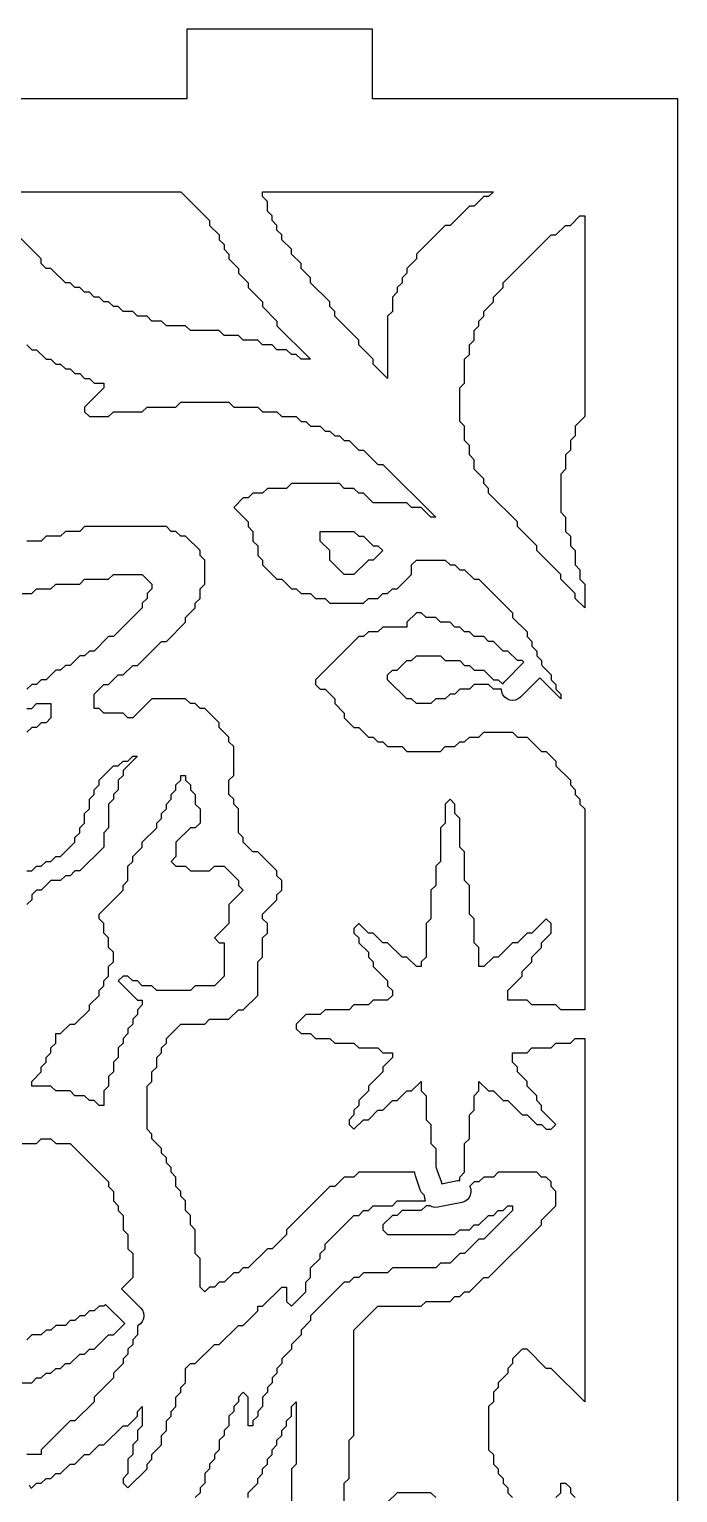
# Model space of a CAD drawing. Header units: millimetres. Extents: x 10 to 410, y 18 to 283.
# Drawn here: x 45.4 to 73.3, y 84 to 147 of the extents above; entities that cross this region are included whole.
import ezdxf

# ---------------------------------------------------------------- set-up
doc = ezdxf.new("R2010")
doc.units = ezdxf.units.MM
doc.layers.add('CUT', color=1, linetype='Continuous')

msp = doc.modelspace()

# ---------------------------------------------------------------- linework, layer by layer
at = {"layer": 'CUT'}
for points in [[(52.134, 147), (52.134, 144), (31.134, 144), (31.134, 147), (23.134, 147), (23.134, 144), (10, 144), (10, 24), (23.134, 24), (23.134, 21), (31.134, 21), (31.134, 24), (52.134, 24), (52.134, 21), (60.134, 21), (60.134, 24), (73.2679, 24), (73.2679, 144), (60.134, 144), (60.134, 147)], [(60.160122, 132.588235), (60.160122, 132.794118), (59.539134, 133.411765), (59.539134, 133.617647), (58.504154, 134.647059), (58.504154, 134.852941), (58.297158, 135.058824), (58.297158, 135.264706), (57.469174, 136.088235), (57.469174, 136.294118), (57.055181, 136.705882), (57.055181, 136.911765), (56.641189, 137.323529), (56.641189, 137.529412), (56.227197, 137.941176), (56.227197, 138.147059), (56.020201, 138.352941), (56.020201, 138.558824), (55.813205, 138.764706), (55.813205, 138.970588), (55.606209, 139.176471), (55.606209, 139.588235), (55.399213, 139.794118), (55.399213, 140), (65.335024, 140), (65.128028, 139.794118), (64.921032, 139.794118), (64.50704, 139.382353), (64.300044, 139.382353), (63.472059, 138.558824), (63.265063, 138.558824), (62.023087, 137.323529), (62.023087, 137.117647), (61.609095, 136.705882), (61.609095, 136.5), (61.402099, 136.294118), (61.402099, 136.088235), (61.195103, 135.882353), (61.195103, 135.676471), (60.988107, 135.470588), (60.988107, 134.852941), (60.781111, 134.647059), (60.781111, 131.970588)], [(69.267949, 122.088235), (68.853957, 122.5), (68.853957, 122.705882), (68.232969, 123.323529), (68.232969, 123.529412), (67.197989, 124.558824), (67.197989, 124.764706), (66.370004, 125.588235), (66.370004, 125.794118), (65.128028, 127.029412), (65.128028, 127.235294), (64.921032, 127.441176), (64.921032, 127.647059), (64.50704, 128.058824), (64.50704, 128.470588), (64.300044, 128.676471), (64.300044, 129.088235), (64.093048, 129.294118), (64.093048, 129.911765), (63.886052, 130.117647), (63.886052, 131.558824), (64.093048, 131.764706), (64.093048, 132.794118), (64.300044, 133), (64.300044, 133.411765), (64.50704, 133.617647), (64.50704, 134.029412), (64.714036, 134.235294), (64.714036, 134.441176), (64.921032, 134.647059), (64.921032, 134.852941), (65.335024, 135.264706), (65.335024, 135.470588), (65.749016, 135.882353), (65.749016, 136.088235), (67.818977, 138.147059), (68.025973, 138.147059), (68.439965, 138.558824), (68.646961, 138.558824), (69.060953, 138.970588), (69.267949, 138.970588), (69.267949, 130.323529), (68.853957, 129.911765), (68.853957, 129.5), (68.646961, 129.294118), (68.646961, 128.882353), (68.439965, 128.676471), (68.439965, 128.058824), (68.232969, 127.852941), (68.232969, 126.205882), (68.439965, 126), (68.439965, 125.382353), (68.646961, 125.176471), (68.646961, 124.764706), (68.853957, 124.558824), (68.853957, 123.941176), (69.060953, 123.735294), (69.060953, 123.323529), (69.267949, 123.117647)], [(60.160122, 124.147059), (59.953126, 124.147059), (59.332138, 123.529412), (58.918146, 123.529412), (58.297158, 124.147059), (58.297158, 124.558824), (57.883166, 124.970588), (57.883166, 125.382353), (59.332138, 125.382353), (59.539134, 125.176471), (59.74613, 125.176471), (60.160122, 124.764706), (60.367118, 124.764706), (60.574114, 124.558824)], [(54.364233, 110.352941), (54.364233, 110.147059), (54.571229, 109.941176), (53.95024, 109.323529), (53.95024, 108.5), (53.329252, 107.882353), (53.536248, 107.676471), (53.743244, 107.676471), (53.743244, 106.235294), (53.329252, 105.823529), (52.501268, 105.823529), (52.294272, 105.617647), (50.845299, 105.617647), (50.638303, 105.823529), (50.224311, 105.823529), (50.017315, 106.029412), (49.810319, 106.029412), (49.603323, 106.235294), (49.396327, 106.235294), (49.189331, 106.029412), (50.017315, 105.205882), (50.224311, 105.205882), (50.224311, 105), (50.017315, 104.794118), (50.017315, 104.588235), (49.810319, 104.382353), (49.810319, 104.176471), (49.603323, 103.970588), (49.603323, 103.764706), (49.396327, 103.558824), (49.396327, 103.352941), (49.189331, 103.147059), (49.189331, 102.735294), (48.982335, 102.529412), (48.982335, 102.117647), (48.775339, 101.911765), (48.775339, 101.5), (48.568343, 101.294118), (48.568343, 100.676471), (48.361347, 100.676471), (48.154351, 100.882353), (47.947355, 100.882353), (47.740358, 101.088235), (47.326366, 101.088235), (47.11937, 101.294118), (46.498382, 101.294118), (46.291386, 101.5), (45.463402, 101.5), (45.463402, 101.705882), (45.877394, 102.117647), (45.877394, 102.323529), (46.08439, 102.529412), (46.08439, 102.735294), (46.291386, 102.941176), (46.291386, 103.147059), (46.498382, 103.352941), (46.498382, 103.764706), (46.705378, 103.764706), (47.11937, 104.176471), (47.326366, 104.176471), (47.947355, 104.794118), (47.947355, 105), (48.361347, 105.411765), (48.361347, 105.617647), (48.568343, 105.823529), (48.568343, 106.029412), (48.775339, 106.235294), (48.775339, 106.647059), (48.982335, 106.852941), (48.982335, 107.264706), (48.775339, 107.470588), (48.775339, 107.882353), (48.568343, 108.088235), (48.568343, 108.5), (48.361347, 108.705882), (48.361347, 108.911765), (49.396327, 109.941176), (49.396327, 110.147059), (49.603323, 110.352941), (49.603323, 110.970588), (49.810319, 111.176471), (49.810319, 111.382353), (50.224311, 111.794118), (50.224311, 112), (50.845299, 112.617647), (50.845299, 112.823529), (51.052296, 113.029412), (51.052296, 113.235294), (51.259292, 113.441176), (51.259292, 113.647059), (51.466288, 113.852941), (51.466288, 114.058824), (51.673284, 114.264706), (51.673284, 114.470588), (51.88028, 114.676471), (51.88028, 114.882353), (52.087276, 114.882353), (52.087276, 114.676471), (52.294272, 114.470588), (52.294272, 114.264706), (52.501268, 114.058824), (52.501268, 113.647059), (52.708264, 113.441176), (52.708264, 112.823529), (52.501268, 112.617647), (52.294272, 112.617647), (51.673284, 112), (51.673284, 111.382353), (51.466288, 111.176471), (51.673284, 110.970588), (52.087276, 110.970588), (52.294272, 110.764706), (53.122256, 110.764706), (53.329252, 110.970588), (53.743244, 110.970588)]]:
    msp.add_lwpolyline(points, close=True, dxfattribs=at)
for points in [[(43.393441, 140), (51.88028, 140), (53.122256, 138.764706), (53.122256, 138.558824), (53.536248, 138.147059), (53.536248, 137.941176), (53.743244, 137.735294), (53.743244, 137.529412), (53.95024, 137.323529), (53.95024, 137.117647), (54.364233, 136.705882), (54.364233, 136.5), (54.778225, 136.088235), (54.778225, 135.882353), (55.399213, 135.264706), (55.399213, 135.058824), (56.020201, 134.441176), (56.020201, 134.235294), (57.469174, 132.794118), (57.055181, 132.794118), (56.848185, 133), (56.641189, 133), (56.434193, 133.205882), (56.020201, 133.205882), (55.813205, 133.411765), (55.399213, 133.411765), (55.192217, 133.617647), (54.571229, 133.617647), (54.364233, 133.823529), (53.743244, 133.823529), (53.536248, 134.029412), (52.294272, 134.029412), (52.087276, 134.235294), (51.259292, 134.235294), (51.052296, 134.441176), (50.638303, 134.441176), (50.431307, 134.647059), (50.017315, 134.647059), (49.810319, 134.852941), (49.396327, 134.852941), (49.189331, 135.058824), (48.982335, 135.058824), (48.775339, 135.264706), (48.568343, 135.264706), (48.361347, 135.470588), (48.154351, 135.470588), (47.947355, 135.676471), (47.740358, 135.676471), (47.533362, 135.882353), (47.326366, 135.882353), (47.11937, 136.088235), (46.912374, 136.088235), (46.291386, 136.705882), (46.08439, 136.705882), (45.877394, 136.911765), (45.877394, 137.117647), (43.807433, 139.176471)], [(45.256406, 133.411765), (45.463402, 133.205882), (45.670398, 133.205882), (46.08439, 132.794118), (46.291386, 132.794118), (46.498382, 132.588235), (46.705378, 132.588235), (46.912374, 132.382353), (47.11937, 132.382353), (47.326366, 132.176471), (47.533362, 132.176471), (47.740358, 131.970588), (47.947355, 131.970588), (48.154351, 131.764706), (48.568343, 131.764706), (48.568343, 131.558824), (47.740358, 130.735294), (47.740358, 130.529412), (47.947355, 130.323529), (48.775339, 130.323529), (48.982335, 130.529412), (50.224311, 130.529412), (50.431307, 130.735294), (51.673284, 130.735294), (51.88028, 130.941176), (53.95024, 130.941176), (54.157236, 130.735294), (55.192217, 130.735294), (55.399213, 130.529412), (56.020201, 130.529412), (56.227197, 130.323529), (56.848185, 130.323529), (57.055181, 130.117647), (57.262177, 130.117647), (57.469174, 129.911765), (57.883166, 129.911765), (58.090162, 129.705882), (58.297158, 129.705882), (58.504154, 129.5), (58.71115, 129.5), (58.918146, 129.294118), (59.125142, 129.294118), (59.539134, 128.882353), (59.74613, 128.882353), (60.367118, 128.264706), (60.574114, 128.264706), (62.851071, 126), (62.644075, 126), (62.230083, 126.411765), (61.816091, 126.411765), (61.609095, 126.617647), (60.160122, 126.617647), (59.74613, 127.029412), (59.539134, 127.029412), (59.332138, 127.235294), (58.918146, 127.235294), (58.71115, 127.441176), (56.641189, 127.441176), (56.434193, 127.235294), (55.606209, 127.235294), (55.399213, 127.029412), (54.985221, 127.029412), (54.778225, 126.823529), (54.571229, 126.823529), (54.157236, 126.411765), (54.778225, 125.794118), (54.778225, 125.588235), (54.985221, 125.382353), (54.985221, 124.970588), (55.192217, 124.764706), (55.192217, 124.352941), (55.399213, 124.147059), (55.399213, 123.941176), (56.020201, 123.323529), (56.227197, 123.323529), (56.641189, 122.911765), (56.848185, 122.911765), (57.055181, 122.705882), (57.469174, 122.705882), (57.67617, 122.5), (58.090162, 122.5), (58.297158, 122.294118), (59.74613, 122.294118), (59.953126, 122.5), (60.367118, 122.5), (60.574114, 122.705882), (60.781111, 122.705882), (60.988107, 122.911765), (61.195103, 122.911765), (61.816091, 123.529412), (61.816091, 123.941176), (62.023087, 124.147059), (63.265063, 124.147059), (63.472059, 123.941176), (63.679055, 123.941176), (63.886052, 123.735294), (64.093048, 123.735294), (64.50704, 123.323529), (64.714036, 123.323529), (66.163008, 121.882353), (66.163008, 121.676471), (66.783996, 121.058824), (66.783996, 120.852941), (66.990992, 120.647059), (66.990992, 120.441176), (67.197989, 120.235294), (67.197989, 120.029412), (67.404985, 119.823529), (67.404985, 119.649144), (67.427462, 119.595291), (67.818977, 119.205882), (67.818977, 119), (68.025973, 118.794118), (68.025973, 118.588235), (68.232969, 118.382353), (68.232969, 118.176471), (67.326851, 119.077713), (66.503334, 118.249741), (66.404129, 118.173192), (66.288492, 118.124928), (66.164303, 118.108237), (66.040026, 118.124257), (65.92413, 118.171897), (65.824514, 118.24791), (65.747965, 118.347115), (65.699701, 118.462752), (65.68301, 118.586941), (65.683177, 118.588235), (65.335024, 118.588235), (65.128028, 118.794118), (64.50704, 118.794118), (64.300044, 118.588235), (63.886052, 118.588235), (63.679055, 118.382353), (63.472059, 118.382353), (63.265063, 118.176471), (62.851071, 118.176471), (62.644075, 117.970588), (62.023087, 117.970588), (61.816091, 118.176471), (61.609095, 118.176471), (60.781111, 119), (60.781111, 119.205882), (60.988107, 119.411765), (61.195103, 119.411765), (61.609095, 119.823529), (61.816091, 119.823529), (62.023087, 120.029412), (63.058067, 120.029412), (63.265063, 119.823529), (63.886052, 119.823529), (64.093048, 119.617647), (64.300044, 119.617647), (64.50704, 119.411765), (64.921032, 119.411765), (65.335024, 119), (65.54202, 119), (65.737724, 118.805349), (65.74667, 118.827113), (65.822683, 118.92673), (66.6462, 119.754702), (66.577, 119.823529), (66.370004, 119.823529), (65.956012, 120.235294), (65.749016, 120.235294), (65.335024, 120.647059), (65.128028, 120.647059), (64.921032, 120.852941), (64.50704, 120.852941), (64.300044, 121.058824), (64.093048, 121.058824), (63.886052, 121.264706), (63.679055, 121.264706), (63.472059, 121.470588), (63.058067, 121.470588), (62.851071, 121.676471), (62.437079, 121.676471), (62.230083, 121.882353), (62.023087, 121.882353), (61.609095, 121.470588), (61.609095, 121.264706), (60.574114, 121.264706), (60.367118, 121.058824), (59.953126, 121.058824), (59.74613, 120.852941), (59.539134, 120.852941), (57.67617, 119), (57.67617, 118.794118), (57.883166, 118.588235), (58.090162, 118.588235), (58.504154, 118.176471), (58.504154, 117.970588), (58.918146, 117.558824), (58.918146, 117.352941), (59.332138, 116.941176), (59.539134, 116.941176), (59.953126, 116.529412), (60.160122, 116.529412), (60.367118, 116.323529), (60.574114, 116.323529), (60.781111, 116.117647), (61.402099, 116.117647), (61.609095, 115.911765), (63.058067, 115.911765), (63.265063, 116.117647), (63.679055, 116.117647), (63.886052, 116.323529), (64.093048, 116.323529), (64.300044, 116.529412), (64.714036, 116.529412), (64.921032, 116.735294), (66.163008, 116.735294), (66.370004, 116.529412), (66.783996, 116.529412), (67.404985, 115.911765), (67.611981, 115.911765), (68.025973, 115.5), (68.025973, 115.294118), (68.646961, 114.676471), (68.646961, 114.470588), (68.853957, 114.264706), (68.853957, 114.058824), (69.060953, 113.852941), (69.060953, 113.647059), (69.267949, 113.441176), (69.267949, 104.794118), (68.232969, 104.794118), (68.025973, 105), (66.990992, 105), (66.783996, 105.205882), (65.956012, 105.205882), (65.956012, 105.617647), (66.577, 106.235294), (66.577, 106.441176), (66.990992, 106.852941), (66.990992, 107.058824), (67.404985, 107.470588), (67.404985, 107.676471), (67.818977, 108.088235), (67.818977, 108.5), (67.611981, 108.705882), (66.990992, 108.088235), (66.783996, 108.088235), (66.370004, 107.676471), (66.163008, 107.676471), (65.54202, 107.058824), (65.335024, 107.058824), (64.921032, 106.647059), (64.714036, 106.647059), (64.714036, 107.470588), (64.50704, 107.676471), (64.50704, 108.705882), (64.300044, 108.911765), (64.300044, 110.147059), (64.093048, 110.352941), (64.093048, 111.588235), (63.886052, 111.794118), (63.886052, 113.029412), (63.679055, 113.235294), (63.679055, 113.647059), (63.472059, 113.852941), (63.265063, 113.647059), (63.265063, 112.823529), (63.058067, 112.617647), (63.058067, 111.176471), (62.851071, 110.970588), (62.851071, 110.147059), (62.644075, 109.941176), (62.644075, 108.705882), (62.437079, 108.5), (62.437079, 107.058824), (62.230083, 106.852941), (62.230083, 106.647059), (62.023087, 106.647059), (61.609095, 107.058824), (61.402099, 107.058824), (60.781111, 107.676471), (60.574114, 107.676471), (60.160122, 108.088235), (59.953126, 108.088235), (59.539134, 108.5), (59.332138, 108.294118), (59.332138, 108.088235), (59.539134, 107.882353), (59.539134, 107.676471), (59.953126, 107.264706), (59.953126, 107.058824), (60.160122, 106.852941), (60.160122, 106.647059), (60.781111, 106.029412), (60.781111, 105.823529), (60.988107, 105.617647), (60.988107, 105.411765), (60.781111, 105.205882), (60.160122, 105.205882), (59.953126, 105), (59.332138, 105), (59.125142, 104.794118), (58.090162, 104.794118), (57.883166, 104.588235), (57.262177, 104.588235), (56.848185, 104.176471), (56.848185, 103.970588), (57.055181, 103.764706), (57.469174, 103.764706), (57.67617, 103.558824), (58.297158, 103.558824), (58.504154, 103.352941), (59.332138, 103.352941), (59.539134, 103.147059), (60.367118, 103.147059), (60.574114, 102.941176), (60.988107, 102.941176), (60.988107, 102.735294), (60.574114, 102.323529), (60.574114, 102.117647), (59.953126, 101.5), (59.953126, 101.294118), (59.539134, 100.882353), (59.539134, 100.676471), (59.332138, 100.470588), (59.332138, 100.264706), (59.125142, 100.058824), (59.125142, 99.852941), (59.332138, 99.647059), (59.74613, 100.058824), (59.953126, 100.058824), (60.367118, 100.470588), (60.574114, 100.470588), (60.988107, 100.882353), (61.195103, 100.882353), (61.609095, 101.294118), (61.816091, 101.294118), (62.230083, 101.705882), (62.230083, 101.294118), (62.437079, 101.088235), (62.437079, 100.058824), (62.644075, 99.852941), (62.644075, 99.029412), (62.851071, 98.823529), (62.851071, 98.030603), (62.891604, 97.948414), (63.094748, 97.349992), (63.10382, 97.304388), (63.792403, 97.441364), (63.886052, 97.447503), (63.886052, 97.588235), (64.093048, 97.794118), (64.093048, 99.029412), (64.300044, 99.235294), (64.300044, 100.264706), (64.50704, 100.470588), (64.50704, 101.088235), (64.714036, 101.294118), (64.714036, 101.705882), (65.128028, 101.294118), (65.335024, 101.294118), (65.749016, 100.882353), (65.956012, 100.882353), (66.577, 100.264706), (66.783996, 100.264706), (67.197989, 99.852941), (67.404985, 99.852941), (67.611981, 99.647059), (67.818977, 99.647059), (68.025973, 99.852941), (67.404985, 100.470588), (67.404985, 100.676471), (67.197989, 100.882353), (67.197989, 101.088235), (66.783996, 101.5), (66.783996, 101.705882), (66.370004, 102.117647), (66.370004, 102.323529), (66.163008, 102.529412), (66.163008, 102.941176), (66.783996, 102.941176), (66.990992, 103.147059), (67.818977, 103.147059), (68.025973, 103.352941), (68.646961, 103.352941), (68.853957, 103.558824), (69.267949, 103.558824), (69.267949, 87.911765), (67.818977, 89.352941), (67.611981, 89.352941), (66.783996, 90.176471), (66.577, 90.176471), (66.163008, 89.764706), (66.163008, 89.558824), (65.956012, 89.352941), (65.956012, 89.147059), (65.54202, 88.735294), (65.54202, 88.529412), (65.335024, 88.323529), (65.335024, 87.911765), (65.128028, 87.705882), (65.128028, 85.852941), (65.335024, 85.647059), (65.335024, 85.235294), (65.54202, 85.029412), (65.54202, 84.823529), (65.749016, 84.617647), (65.749016, 84.411765), (65.956012, 84.205882), (65.956012, 84), (66.163008, 83.794118)], [(45.358341, 84.337932), (45.405981, 84.222036), (45.408063, 84.205882), (45.463402, 84.205882), (45.670398, 84.411765), (45.877394, 84.411765), (46.08439, 84.617647), (46.291386, 84.617647), (46.498382, 84.823529), (46.705378, 84.823529), (47.11937, 85.235294), (47.326366, 85.235294), (47.740358, 85.647059), (47.947355, 85.647059), (48.361347, 86.058824), (48.568343, 86.058824), (49.396327, 86.882353), (49.603323, 86.882353), (50.017315, 87.294118), (50.017315, 87.5), (50.224311, 87.705882), (50.224311, 86.882353), (50.017315, 86.676471), (50.017315, 86.264706), (49.810319, 86.058824), (49.810319, 85.647059), (49.603323, 85.441176), (49.603323, 84.823529), (49.396327, 84.617647), (49.396327, 84.411765), (49.603323, 84.205882), (50.431307, 85.029412), (50.431307, 85.235294), (50.638303, 85.441176), (50.638303, 85.647059), (51.052296, 86.058824), (51.052296, 86.470588), (51.259292, 86.676471), (51.259292, 87.088235), (51.466288, 87.294118), (51.466288, 87.5), (51.673284, 87.705882), (51.673284, 88.117647), (51.88028, 88.323529), (51.88028, 88.529412), (52.087276, 88.735294), (52.087276, 89.352941), (52.294272, 89.558824), (52.501268, 89.558824), (53.329252, 90.382353), (53.536248, 90.382353), (54.364233, 91.205882), (54.571229, 91.205882), (55.192217, 91.823529), (55.192217, 92.029412), (55.399213, 92.029412), (56.227197, 92.852941), (56.434193, 92.852941), (56.434193, 92.235294), (56.641189, 92.029412), (57.262177, 92.647059), (57.262177, 93.058824), (57.469174, 93.264706), (57.469174, 93.676471), (57.883166, 94.088235), (57.883166, 94.294118), (58.090162, 94.5), (58.090162, 94.705882), (59.332138, 95.941176), (59.539134, 95.941176), (59.74613, 96.147059), (59.953126, 96.147059), (60.160122, 96.352941), (60.988107, 96.352941), (61.195103, 96.558824), (62.418395, 96.558824), (62.380295, 96.671057), (62.372099, 96.796094), (62.373223, 96.801748), (62.323741, 96.83481), (62.241121, 96.929018), (62.185698, 97.0414), (61.982554, 97.639822), (61.958107, 97.762719), (61.960165, 97.794118), (59.539134, 97.794118), (59.332138, 97.588235), (58.918146, 97.588235), (58.504154, 97.176471), (58.297158, 97.176471), (56.434193, 95.323529), (56.434193, 95.117647), (55.813205, 94.5), (55.606209, 94.5), (54.778225, 93.676471), (54.571229, 93.676471), (54.364233, 93.470588), (54.157236, 93.470588), (53.743244, 93.058824), (53.536248, 93.058824), (53.329252, 92.852941), (53.122256, 92.852941), (52.91526, 92.647059), (52.708264, 92.852941), (52.708264, 94.088235), (52.501268, 94.294118), (52.501268, 95.323529), (52.294272, 95.529412), (52.294272, 95.941176), (52.087276, 96.147059), (52.087276, 96.558824), (51.88028, 96.764706), (51.88028, 96.970588), (51.673284, 97.176471), (51.673284, 97.588235), (51.466288, 97.794118), (51.466288, 98), (51.259292, 98.205882), (51.259292, 98.411765), (51.052296, 98.617647), (51.052296, 98.823529), (50.638303, 99.235294), (50.638303, 99.441176), (50.431307, 99.647059), (50.431307, 101.5), (50.638303, 101.705882), (50.638303, 102.117647), (50.845299, 102.323529), (50.845299, 102.735294), (51.052296, 102.941176), (51.052296, 103.147059), (51.259292, 103.352941), (51.259292, 103.558824), (51.88028, 104.176471), (52.91526, 104.176471), (53.122256, 104.382353), (53.95024, 104.382353), (54.364233, 104.794118), (54.571229, 104.794118), (55.192217, 105.411765), (55.192217, 106.852941), (55.399213, 107.058824), (55.399213, 107.882353), (55.606209, 108.088235), (55.606209, 108.5), (55.399213, 108.705882), (55.399213, 108.911765), (56.020201, 109.529412), (56.020201, 109.735294), (56.227197, 109.941176), (56.227197, 110.352941), (56.020201, 110.558824), (56.020201, 110.764706), (55.192217, 111.588235), (54.985221, 111.588235), (54.571229, 112), (54.571229, 112.205882), (54.364233, 112.411765), (54.364233, 113.441176), (54.157236, 113.647059), (54.157236, 113.852941), (53.95024, 114.058824), (53.95024, 114.676471), (54.157236, 114.882353), (54.157236, 116.117647), (53.95024, 116.323529), (53.95024, 116.529412), (53.536248, 116.941176), (53.536248, 117.147059), (52.91526, 117.764706), (52.708264, 117.764706), (52.501268, 117.970588), (52.294272, 117.970588), (52.087276, 118.176471), (50.638303, 118.176471), (49.810319, 117.352941), (49.603323, 117.352941), (49.396327, 117.558824), (48.568343, 117.558824), (48.361347, 117.764706), (48.154351, 117.764706), (48.154351, 118.382353), (48.568343, 118.794118), (48.775339, 118.794118), (49.189331, 119.205882), (49.396327, 119.205882), (49.810319, 119.617647), (50.017315, 119.617647), (51.052296, 120.647059), (51.259292, 120.647059), (52.087276, 121.470588), (52.087276, 121.676471), (52.501268, 122.088235), (52.501268, 122.294118), (52.708264, 122.5), (52.708264, 122.911765), (52.91526, 123.117647), (52.91526, 124.147059), (52.708264, 124.352941), (52.708264, 124.558824), (52.087276, 125.176471), (51.88028, 125.176471), (51.673284, 125.382353), (51.466288, 125.382353), (51.259292, 125.588235), (47.740358, 125.588235), (47.533362, 125.382353), (46.912374, 125.382353), (46.705378, 125.176471), (46.08439, 125.176471), (45.877394, 124.970588), (45.256406, 124.970588)], [(45.04941, 122.705882), (45.463402, 122.705882), (45.670398, 122.911765), (46.291386, 122.911765), (46.498382, 123.117647), (47.533362, 123.117647), (47.740358, 123.323529), (48.775339, 123.323529), (48.982335, 123.529412), (50.224311, 123.529412), (50.638303, 123.117647), (50.638303, 122.911765), (50.431307, 122.705882), (50.431307, 122.5), (50.224311, 122.294118), (50.224311, 122.088235), (48.982335, 120.852941), (48.775339, 120.852941), (48.154351, 120.235294), (47.947355, 120.235294), (47.740358, 120.029412), (47.533362, 120.029412), (47.11937, 119.617647), (46.912374, 119.617647), (46.705378, 119.411765), (46.498382, 119.411765), (46.08439, 119), (45.877394, 119), (45.670398, 118.794118), (45.463402, 118.794118), (45.256406, 118.588235)], [(45.256406, 117.764706), (45.463402, 117.764706), (45.670398, 117.970588), (46.291386, 117.970588), (46.291386, 117.352941), (46.08439, 117.147059), (45.877394, 117.147059), (45.670398, 116.941176), (45.463402, 116.941176), (45.256406, 116.735294)], [(45.256406, 110.764706), (45.463402, 110.764706), (45.670398, 110.970588), (45.877394, 110.970588), (46.08439, 111.176471), (46.291386, 111.176471), (46.498382, 111.382353), (46.705378, 111.382353), (47.326366, 112), (47.326366, 112.205882), (47.533362, 112.411765), (47.533362, 112.617647), (47.740358, 112.823529), (47.740358, 113.235294), (47.947355, 113.441176), (47.947355, 113.852941), (48.154351, 114.058824), (48.154351, 114.264706), (48.361347, 114.470588), (48.361347, 114.676471), (48.982335, 115.294118), (49.189331, 115.294118), (49.396327, 115.5), (49.603323, 115.5), (49.810319, 115.705882), (50.017315, 115.705882), (49.396327, 115.088235), (49.396327, 114.882353), (49.189331, 114.676471), (49.189331, 114.264706), (48.982335, 114.058824), (48.982335, 113.852941), (48.775339, 113.647059), (48.775339, 112.617647), (48.568343, 112.411765), (48.568343, 111.794118), (47.533362, 110.764706), (47.326366, 110.764706), (47.11937, 110.558824), (46.912374, 110.558824), (46.705378, 110.352941), (46.291386, 110.352941), (45.877394, 109.941176), (45.670398, 109.941176), (45.463402, 109.735294), (45.463402, 109.529412), (45.256406, 109.323529)], [(45.04941, 99.029412), (45.670398, 99.029412), (45.877394, 99.235294), (46.291386, 99.235294), (46.498382, 99.029412), (47.11937, 99.029412), (48.775339, 97.382353), (48.775339, 97.176471), (48.982335, 96.970588), (48.982335, 96.558824), (49.189331, 96.352941), (49.189331, 96.147059), (49.396327, 95.941176), (49.396327, 95.323529), (49.603323, 95.117647), (49.603323, 94.5), (49.810319, 94.294118), (49.810319, 93.264706), (49.327127, 92.784114), (50.150645, 91.956142), (50.226657, 91.856525), (50.274297, 91.740629), (50.290317, 91.616352), (50.273627, 91.492164), (50.225362, 91.376527), (50.148814, 91.277322), (50.049197, 91.201309), (50.017315, 91.188204), (50.017315, 90.794118), (49.810319, 90.588235), (49.810319, 90.382353), (49.603323, 90.176471), (49.603323, 89.970588), (49.396327, 89.764706), (49.396327, 89.558824), (48.982335, 89.147059), (48.982335, 88.941176), (48.154351, 88.117647), (48.154351, 87.911765), (47.326366, 87.088235), (47.11937, 87.088235), (45.877394, 85.852941), (45.877394, 85.647059), (45.256406, 85.647059)], [(58.918146, 82.970588), (58.918146, 84.411765), (59.125142, 84.617647), (59.125142, 86.264706), (59.332138, 86.470588), (59.332138, 91), (60.367118, 92.029412), (62.230083, 92.029412), (62.437079, 92.235294), (63.472059, 92.235294), (63.679055, 92.441176), (63.886052, 92.441176), (64.093048, 92.647059), (64.300044, 92.647059), (64.921032, 93.264706), (65.128028, 93.264706), (67.404985, 95.529412), (67.404985, 95.735294), (68.025973, 96.352941), (68.025973, 96.970588), (67.818977, 97.176471), (67.818977, 97.382353), (67.611981, 97.588235), (67.404985, 97.588235), (67.197989, 97.794118), (65.54202, 97.794118), (65.335024, 97.588235), (64.921032, 97.588235), (64.714036, 97.382353), (64.50704, 97.382353), (64.312536, 97.188896), (64.316548, 97.182892), (64.356827, 97.064237), (64.365024, 96.9392), (64.34058, 96.816302), (64.28516, 96.703919), (64.202542, 96.609709), (64.098355, 96.540092), (63.9797, 96.499812), (62.94472, 96.29393), (62.819683, 96.285733), (62.696785, 96.310178), (62.610067, 96.352941), (62.437079, 96.352941), (62.230083, 96.147059), (61.402099, 96.147059), (61.195103, 95.941176), (60.988107, 95.941176), (60.574114, 95.529412), (60.574114, 95.323529), (60.781111, 95.117647), (63.679055, 95.117647), (63.886052, 95.323529), (64.300044, 95.323529), (64.50704, 95.529412), (64.714036, 95.529412), (65.128028, 95.941176), (65.335024, 95.941176), (65.54202, 96.147059), (65.749016, 96.147059), (65.956012, 96.352941), (66.163008, 96.352941), (66.163008, 96.147059), (64.921032, 94.911765), (64.714036, 94.911765), (64.093048, 94.294118), (63.886052, 94.294118), (63.472059, 93.882353), (63.058067, 93.882353), (62.851071, 93.676471), (60.988107, 93.676471), (60.781111, 93.470588), (59.74613, 93.470588), (59.539134, 93.264706), (59.332138, 93.264706), (59.125142, 93.058824), (58.918146, 93.058824), (57.469174, 91.617647), (57.469174, 91.411765), (57.055181, 91), (57.055181, 90.794118), (56.641189, 90.382353), (56.641189, 90.176471), (56.227197, 89.764706), (56.227197, 89.558824), (56.020201, 89.352941), (56.020201, 89.147059), (55.813205, 88.941176), (55.813205, 88.735294), (55.606209, 88.529412), (55.606209, 88.323529), (55.399213, 88.117647), (55.399213, 87.705882), (55.192217, 87.5), (55.192217, 87.294118), (54.985221, 87.088235), (54.985221, 86.882353), (54.778225, 86.882353), (54.778225, 88.117647), (54.571229, 88.323529), (54.364233, 88.117647), (54.364233, 87.911765), (54.157236, 87.705882), (54.157236, 87.5), (53.95024, 87.294118), (53.95024, 86.882353), (53.743244, 86.676471), (53.743244, 86.470588), (53.536248, 86.264706), (53.536248, 85.852941), (53.329252, 85.647059), (53.329252, 85.441176), (53.122256, 85.235294), (53.122256, 85.029412), (52.91526, 84.823529), (52.91526, 84.411765), (52.708264, 84.205882), (52.708264, 84), (52.501268, 83.794118)], [(45.04941, 88.735294), (45.463402, 88.735294), (45.670398, 88.941176), (45.877394, 88.941176), (46.08439, 89.147059), (46.291386, 89.147059), (46.498382, 89.352941), (46.705378, 89.352941), (46.912374, 89.558824), (47.11937, 89.558824), (47.533362, 89.970588), (47.740358, 89.970588), (47.947355, 90.176471), (48.154351, 90.176471), (48.775339, 90.794118), (48.982335, 90.794118), (49.469994, 91.279153), (48.646476, 92.107125), (48.568343, 92.029412), (48.361347, 92.029412), (48.154351, 91.823529), (47.947355, 91.823529), (47.740358, 91.617647), (47.533362, 91.617647), (47.326366, 91.411765), (47.11937, 91.411765), (46.912374, 91.205882), (46.498382, 91.205882), (46.291386, 91), (46.08439, 91), (45.877394, 90.794118), (45.463402, 90.794118), (45.256406, 90.588235)], [(54.778225, 83.794118), (54.778225, 84), (55.192217, 84.411765), (55.192217, 84.617647), (55.399213, 84.823529), (55.399213, 85.029412), (55.606209, 85.235294), (55.606209, 85.441176), (55.813205, 85.647059), (55.813205, 85.852941), (56.020201, 86.058824), (56.020201, 86.264706), (56.227197, 86.470588), (56.227197, 86.676471), (56.434193, 86.882353), (56.434193, 87.088235), (56.641189, 87.294118), (56.641189, 87.705882), (56.848185, 87.911765), (56.848185, 85.235294), (56.641189, 85.029412), (56.641189, 83.588235)], [(62.851071, 83.794118), (62.644075, 84), (61.195103, 84), (60.781111, 83.588235)], [(68.025973, 83.794118), (68.232969, 84), (68.232969, 84.411765), (68.439965, 84.411765), (68.646961, 84.205882), (68.646961, 84), (68.853957, 83.794118)]]:
    msp.add_lwpolyline(points, dxfattribs=at)

doc.saveas('drawing.dxf')
